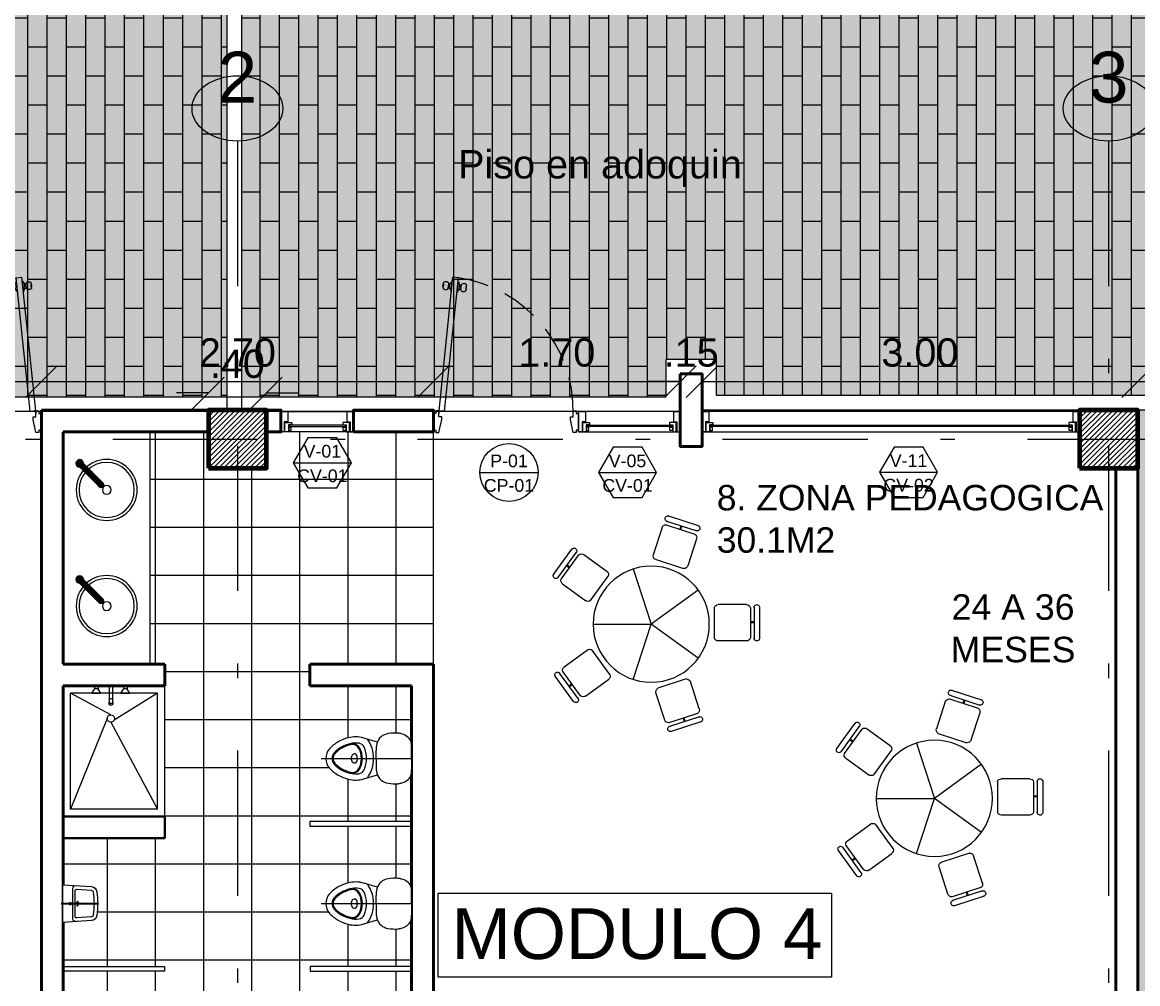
# Model space of a CAD drawing. Header units: inches. Extents: x 99003 to 99155, y 101852 to 101926.
# Drawn here: x 99015.93 to 99023.62, y 101902.55 to 101909.17 of the extents above; entities that cross this region are included whole.
import ezdxf
from ezdxf import colors
from ezdxf.entities.mleader import LeaderData, LeaderLine
from ezdxf.enums import TextEntityAlignment as Align
from ezdxf.math import Vec2, Vec3

# ---------------------------------------------------------------- set-up
doc = ezdxf.new("R2010")
doc.units = ezdxf.units.IN
doc.header["$MEASUREMENT"] = 0
doc.set_wipeout_variables(frame=1)
for name, pattern in [('CENTRO', [2, 1.25, -0.25, 0.25, -0.25]), ('DASHDOTX2', [2, 1, -0.5, 0, -0.5]), ('HIDDEN', [0.375, 0.25, -0.125])]:
    doc.linetypes.add(name, pattern=pattern)
for name, color, linetype, lineweight in [('5- 0.18 (muebles fijos)', 3, 'Continuous', 18), ('A_ACHU-1', 253, 'Continuous', 0), ('A_CARP-MAD', 46, 'Continuous', 18), ('A_CARP-MET', 126, 'Continuous', 18), ('A_COLS', 1, 'Continuous', 60), ('A_EJES', 75, 'DASHDOTX2', 5), ('A_MUEB-ACHU', 8, 'Continuous', 9), ('A_MUEB-FIJO', 3, 'Continuous', 15), ('A_MUEB-SILL', 54, 'Continuous', 15), ('A_MURO', 7, 'Continuous', 40), ('A_MURO-ANTE', 7, 'Continuous', 30), ('A_PISO', 250, 'Continuous', 0), ('A_PISO-ACHU', 251, 'Continuous', 0), ('A_PISO-GRAN', 250, 'Continuous', 0), ('A_PROY', 16, 'HIDDEN', 5), ('A_PUER', 134, 'Continuous', 18), ('A_TEXT', 154, 'Continuous', 0), ('A_TEXT-DIM', 54, 'Continuous', 13), ('A_TEXT-IDEN', 5, 'Continuous', 18), ('A_TEXT-NOTA', 53, 'Continuous', 20), ('A_TEXT-SIMB', 195, 'Continuous', 20), ('A_VENT', 124, 'Continuous', 18), ('Arq_Muebles_Fijos', 252, 'Continuous', 15)]:
    doc.layers.add(name, color=color, linetype=linetype, lineweight=lineweight)
doc.layers.add('MANCESA_EJES_AXIS', color=252, linetype='CENTRO')
doc.styles.add('ARIAL', font='arial.ttf')
doc.styles.add('DIM', font='arial.ttf')
doc.dimstyles.new('BAN_REP_1-125', dxfattribs={"dimtxt": 0.195, "dimasz": 0.2188, "dimexe": 0.15, "dimexo": 0.03, "dimgap": 0.1, "dimtad": 1, "dimzin": 4, "dimdsep": 46, "dimtxsty": 'ARIAL', "dimblk": 'OBLIQUE', "dimcen": 0.1, "dimse1": 1, "dimse2": 1, "dimclrd": 256, "dimclre": 256, "dimclrt": 256, "dimadec": 0, "dimazin": 0, "dimtfac": 1, "dimtix": 1, "dimtofl": 0, "dimtmove": 1, "dimatfit": 3, "dimldrblk": 'OPEN90', "dimfxl": 1, "dimtolj": 1, "dimtzin": 0, "dimlwd": -1, "dimlwe": -1, "dimarcsym": 0})
pattern_1 = [(45, (0, -2e-07), (-0.0176776695297, 0.0176776695297), [])]
pattern_2 = [(90, (-108.14993, -2e-07), (-0.13335, 8e-18), []), (180, (-108.14993, -2e-07), (-0.13335, -0.2), [0.13335, -0.13335])]
pattern_3 = [(90, (-108.149932, -2e-07), (-0.03125, 0.015625), [0, -0.03125])]

# ---------------------------------------------------------------- blocks, each defined once
blk = doc.blocks.new('puerta mad 1mt')
at = {"layer": '5- 0.18 (muebles fijos)'}
blk.add_line((0.1553, 0.9898), (0.1553, 0.9898), dxfattribs=at)
at = {"layer": 'A_ACHU-1'}
for p, q in [((0.0483, 0.9343), (0.0494, 0.9455)), ((0.0483, 0.9343), (0.0509, 0.934)), ((0.0494, 0.9455), (0.0521, 0.9453)), ((0.0494, 0.9197), (0.0509, 0.934)), ((0.0509, 0.934), (0.0535, 0.9595)), ((0.0842, 0.9161), (0.0884, 0.9559)), ((0.0978, 0.9502), (0.0879, 0.9512)), ((0.0944, 0.9176), (0.098, 0.9524)), ((0.101, 0.9521), (0.098, 0.9524)), ((0.1118, 0.9685), (0.101, 0.9521)), ((0.1045, 0.8989), (0.1118, 0.9685)), ((0.1148, 0.9682), (0.1118, 0.9685)), ((0.1148, 0.9682), (0.1118, 0.9685)), ((0.1483, 0.8943), (0.1556, 0.964)), ((0.1526, 0.9643), (0.1556, 0.964)), ((0.1526, 0.9643), (0.1556, 0.964)), ((0.1556, 0.964), (0.1628, 0.9456)), ((0.162, 0.9105), (0.1657, 0.9453)), ((0.1628, 0.9456), (0.1657, 0.9453)), ((0.1654, 0.9431), (0.1754, 0.9421)), ((0.1717, 0.907), (0.1759, 0.9468)), ((0.208, 0.9176), (0.2107, 0.9431)), ((0.2118, 0.9286), (0.2092, 0.9289)), ((0.2107, 0.9173), (0.2118, 0.9286)), ((0.0946, 0.9197), (0.0847, 0.9208)), ((0.0973, 0.9173), (0.0944, 0.9176)), ((0.1045, 0.8989), (0.0973, 0.9173)), ((0.1075, 0.8986), (0.1045, 0.8989)), ((0.1453, 0.8946), (0.1483, 0.8943)), ((0.1483, 0.8943), (0.1591, 0.9108)), ((0.1591, 0.9108), (0.162, 0.9105)), ((0.1623, 0.9127), (0.1722, 0.9116)), ((0.2065, 0.9033), (0.208, 0.9176)), ((0.2107, 0.9173), (0.208, 0.9176)), ((0.0214, 0.0735), (0.0218, 0.0785)), ((0.0213, 0.057), (0.0199, 0.057)), ((0.0214, 0.0735), (0.0213, 0.057)), ((0.0215, 0.0755), (0.038, 0.0741)), ((0.0216, 0.0765), (0.0307, 0.0757)), ((0.0381, 0.0751), (0.038, 0.0741))]:
    blk.add_line(p, q, dxfattribs=at)
blk.add_circle((0.0215, 0.075), 0.00188, dxfattribs=at)
for centre, radius, start, end in [((-0.0402, 0.9492), 0.0943, 341.79754, 6.27538), ((0.0692, 0.9411), 0.0242, 37.63928, 130.43364), ((0.1916, 0.9284), 0.0242, 37.63928, 130.43364), ((0.3003, 0.9136), 0.0943, 161.79754, 186.27538), ((0.0685, 0.9345), 0.0242, 217.63928, 310.43364), ((0.1909, 0.9217), 0.0242, 217.63928, 310.43364), ((0.0215, 0.075), 0.000938, 85, 265), ((0.0215, 0.075), 0.000937, 265, 85)]:
    blk.add_arc(centre, radius, start, end, dxfattribs=at)
at = {"layer": 'A_CARP-MAD'}
for points in [[(-0.017, -0.058), (0, -0.058), (0, -0.075), (0.02, -0.075), (0.04, 0.015), (0.04, 0.035), (0.02, 0.035), (0.02, 0.075), (0, 0.075), (0, 0.058), (-0.017, 0.058)], [(0.983, -0.058), (0.966, -0.058), (0.966, -0.075), (0.946, -0.075), (0.926, 0.015), (0.926, 0.035), (0.946, 0.035), (0.946, 0.075), (0.966, 0.075), (0.966, 0.058), (0.983, 0.058)]]:
    blk.add_lwpolyline(points, close=True, dxfattribs=at)
at = {"layer": 'A_PROY'}
blk.add_arc((0.0162, 0.0728), 0.9299, 358.90252, 81.38744, dxfattribs=at)
at = {"layer": 'A_PUER'}
for p, q in [((0.0216, 0.0765), (0.1176, 0.9956)), ((0.0595, 0.0732), (0.1555, 0.9923)), ((0.1555, 0.9923), (0.1176, 0.9956)), ((0.0595, 0.0732), (0.0216, 0.0765))]:
    blk.add_line(p, q, dxfattribs=at)
blk = doc.blocks.new('*U33')
at = {"layer": 'A_MUEB-SILL'}
for p, q in [((0.1562, 0.0306), (-0.0198, 0.1584)), ((0.1774, 0.0615), (0.0031, 0.1882)), ((-0.0631, 0.1265), (-0.1791, -0.0332)), ((0.1372, 0.0135), (-0.0302, 0.1351)), ((0.0682, 0.0945), (0.0535, 0.0743)), ((0.0732, 0.0909), (0.0585, 0.0706)), ((-0.0097, -0.1888), (-0.1772, -0.0671)), ((0.1391, -0.0205), (0.0232, -0.1801))]:
    blk.add_line(p, q, dxfattribs=at)
for centre, radius, start, end in [((-0.0067, 0.172), 0.0189, 49.05832, 241.94546), ((-0.041, 0.1092), 0.0281, 67.5844, 145.99918), ((0.1158, -0.0048), 0.0281, 322.00082, 40.4156), ((0.165, 0.0473), 0.0189, 226.05454, 58.94168), ((-0.1558, -0.0489), 0.0281, 142.00082, 220.4156), ((0.001, -0.1628), 0.0281, 247.5844, 325.99918)]:
    blk.add_arc(centre, radius, start, end, dxfattribs=at)
blk = doc.blocks.new('*U34')
at = {"color": 0, "linetype": 'ByBlock', "lineweight": -2, "transparency": 16777216}
for p, rotation in [((-0.3397, 0.4848), 72.00000000000001), ((-0.566, -0.1733), 144), ((0.5598, -0.1925), 288), ((-0.0101, -0.5919), 215.9999999999999)]:
    blk.add_blockref('*U33', p, dxfattribs=dict(at, rotation=rotation))
blk.add_blockref('*U33', (0.3561, 0.4729), dxfattribs=at)
blk = doc.blocks.new('P-BAJA_APARTADO-v4$0$MESA AULA 5P')
at = {"layer": 'A_MUEB-SILL'}
for p in [(0, 0.4), (-0.3804, 0.1236), (0.3804, 0.1236), (-0.2351, -0.3236), (0.2351, -0.3236)]:
    blk.add_line(p, (0, 0), dxfattribs=at)
blk.add_circle((0, 0), 0.4, dxfattribs=at)
blk.add_blockref('*U34', (0, 0))
blk = doc.blocks.new('sanit planta niños 25 JUNIO')
at = {"layer": 'A_EJES'}
blk.add_line((0, -0.6231), (0, 0), dxfattribs=at)
at = {"layer": 'A_MUEB-FIJO'}
for p, q in [((0, 0), (-0.0794, 0)), ((0, 0), (0.0794, 0)), ((-0.1121, -0.2346), (-0.1406, -0.3294)), ((0, -0.2452), (-0.0547, -0.2452)), ((0, -0.2452), (0.0547, -0.2452)), ((0.1407, -0.3293), (0.1122, -0.2346)), ((-0.0308, -0.3869), (-0.0308, -0.3962)), ((0.0309, -0.3962), (0.0309, -0.3869))]:
    blk.add_line(p, q, dxfattribs=at)
for centre, radius, start, end in [((-0.0794, -0.1422), 0.1422, 90.00182, 106.10126), ((0.0794, -0.1422), 0.1422, 73.89874, 89.99818), ((-0.0605, -0.1048), 0.1137, 163.12305, 175.19805), ((-0.0807, -0.0871), 0.09, 115.06996, 170.1707), ((0.0807, -0.0871), 0.09, 9.8293, 64.93004), ((0.0605, -0.1048), 0.1137, 4.80195, 16.87695), ((0.0251, -0.1189), 0.2003, 173.22012, 192.00698), ((-0.025, -0.1189), 0.2003, 347.99302, 6.77988), ((-0.0823, -0.1515), 0.0891, 185.84827, 257.92215), ((0.0823, -0.1515), 0.0891, 282.07785, 354.15173), ((0, -0.4948), 0.2331, 90.00415, 124.90857), ((-0.0547, -0.0803), 0.1649, 253.7382, 269.99817), ((0, -0.4948), 0.2331, 55.09962, 90.00404), ((0.0547, -0.0803), 0.1649, 270.00183, 286.2618), ((0.0495, -0.3858), 0.1983, 163.47367, 194.86383), ((0.0495, -0.3858), 0.1561, 171.24415, 194.86369), ((-0.0595, -0.369), 0.0458, 115.31072, 171.24284), ((-0.0474, -0.403), 0.052, 117.32786, 181.00091), ((-0.0461, -0.4074), 0.0502, 117.83819, 192.7538), ((0, -0.4948), 0.185, 90.00392, 115.31106), ((0, -0.4948), 0.1553, 90.00409, 117.32783), ((0, -0.4948), 0.149, 90.00415, 117.83792), ((-0.024, -0.3869), 0.00676, 116.97441, 180.00409), ((0, -0.4342), 0.0598, 90.00379, 116.97254), ((0, -0.4948), 0.185, 64.69713, 90.00427), ((0, -0.4948), 0.1553, 62.68036, 90.00409), ((0, -0.4948), 0.149, 62.17027, 90.00404), ((0, -0.4342), 0.0598, 63.03565, 90.0044), ((0.0241, -0.3869), 0.00676, 0.00409, 63.03378), ((0.0462, -0.4074), 0.0502, 347.25439, 62.17), ((0.0475, -0.403), 0.052, 359.00728, 62.68032), ((0.0595, -0.369), 0.0458, 8.76535, 64.69747), ((-0.0494, -0.3858), 0.1561, 345.14449, 8.76404), ((-0.0494, -0.3858), 0.1983, 345.14436, 16.53451), ((0.1531, -0.3583), 0.3055, 194.8653, 208.84963), ((0.1531, -0.3583), 0.2632, 194.86295, 208.84824), ((0.0491, -0.3857), 0.1479, 192.81784, 194.9232), ((0.1531, -0.3583), 0.2554, 194.86588, 208.85022), ((-0.0154, -0.3962), 0.0154, 180.18807, 237.92092), ((0, -0.3716), 0.0444, 237.92051, 270.00407), ((0, -0.3716), 0.0444, 270.00411, 302.08767), ((0.0154, -0.3962), 0.0154, 302.08727, 359.82011), ((-0.153, -0.3583), 0.2554, 331.15796, 345.14231), ((-0.153, -0.3583), 0.2632, 331.15995, 345.14524), ((-0.0491, -0.3857), 0.1479, 345.08499, 347.19035), ((-0.153, -0.3583), 0.3055, 331.15856, 345.14289), ((0.0861, -0.3952), 0.229, 208.84819, 227.99853), ((0.0861, -0.3952), 0.1867, 208.84875, 227.99866), ((0.0861, -0.3952), 0.1789, 208.84941, 227.99922), ((0, -0.4908), 0.0581, 227.99884, 270.00408), ((0, -0.4908), 0.0503, 227.99883, 270.00407), ((0, -0.4908), 0.0503, 270.00412, 312.00936), ((0, -0.4908), 0.0581, 270.00411, 312.00935), ((-0.086, -0.3952), 0.1789, 312.00897, 331.15878), ((-0.086, -0.3952), 0.1867, 312.00953, 331.15944), ((-0.086, -0.3952), 0.229, 312.00966, 331.16), ((0, -0.4908), 0.1004, 227.99889, 270.0041), ((0, -0.4908), 0.1004, 270.00409, 312.0093)]:
    blk.add_arc(centre, radius, start, end, dxfattribs=at)
blk = doc.blocks.new('*U60')
blk.add_wipeout([(-0.3621, 0.6142), (-0.2628, 0.6128), (-0.234, 0.6035), (-0.2058, 0.5758), (-0.1928, 0.5424), (-0.1869, 0.4953), (-0.1945, 0.4374), (-0.2055, 0.4136), (-0.2288, 0.3897), (-0.2498, 0.3788), (-0.2172, 0.2679), (-0.2133, 0.2313), (-0.2152, 0.2006), (-0.2199, 0.1775), (-0.2275, 0.1531), (-0.2585, 0.0906), (-0.2729, 0.0716), (-0.2843, 0.059), (-0.2949, 0.0488), (-0.3032, 0.0421), (-0.315, 0.0347), (-0.3261, 0.0297), (-0.3621, 0.023), (-0.4049, 0.0326), (-0.4348, 0.0539), (-0.4525, 0.0729), (-0.4734, 0.1027), (-0.5016, 0.1679), (-0.5082, 0.1952), (-0.5094, 0.2531), (-0.5034, 0.2829), (-0.4908, 0.3248), (-0.4745, 0.3788), (-0.4962, 0.3902), (-0.5107, 0.4032), (-0.5285, 0.4332), (-0.5344, 0.4605), (-0.5374, 0.4935), (-0.5346, 0.5294), (-0.524, 0.5722), (-0.5171, 0.578), (-0.5035, 0.5935), (-0.4882, 0.6048), (-0.4688, 0.6115), (-0.4564, 0.6134), (-0.4441, 0.6139)]).dxf.layer = 'A_MUEB-FIJO'
blk.add_blockref('sanit planta niños 25 JUNIO', (-0.3621, 0.6142))
blk = doc.blocks.new('P-BAJA_APARTADO-v4$0$LAVAMANOS_NAL 2')
for radius in [0.21, 0.19, 0.03]:
    blk.add_circle((0, 0), radius)
blk = doc.blocks.new('*U108')
at = {"layer": 'A_CARP-MAD'}
blk.add_lwpolyline([(0.1397, -0.0466), (0.0701, -0.0466), (0.0701, -0.0232), (0, -0.0232), (0, 0), (0.1397, 0)], dxfattribs=at)
for points in [[(0, -0.0279), (0.0652, -0.0279), (0.0652, -0.0744), (0.0479, -0.0744), (0.0479, -0.0511), (0, -0.0511)], [(0, -0.0279), (0.0652, -0.0279), (0.0652, -0.0744), (0.0479, -0.0744), (0.0479, -0.0511), (0, -0.0511)], [(0.0333, -0.0713), (0.0333, -0.0538), (0.0104, -0.0538), (0.0104, -0.0713)], [(0, -0.6721), (0.0652, -0.6721), (0.0652, -0.6256), (0.0479, -0.6256), (0.0479, -0.6489), (0, -0.6489)], [(0, -0.6768), (0, -0.7), (0.1397, -0.7), (0.1397, -0.6534), (0.0701, -0.6534), (0.0701, -0.6768)], [(0.0333, -0.6287), (0.0333, -0.6462), (0.0104, -0.6462), (0.0104, -0.6287)]]:
    blk.add_lwpolyline(points, close=True, dxfattribs=at)
at = {"layer": 'A_CARP-MET'}
blk.add_line((0.1397, -0.0466), (0.1397, 0), dxfattribs=at)
blk.add_lwpolyline([(0.0333, -0.0713), (0.0333, -0.0538), (0.0104, -0.0538), (0.0104, -0.0713)], close=True, dxfattribs=at)
at = {"layer": 'A_VENT'}
for p, q in [((0, -0.7), (0, 0)), ((0.1397, 0), (0.1397, -0.7))]:
    blk.add_line(p, q, dxfattribs=at)
blk.add_lwpolyline([(0.0361, -0.0538), (0.0361, -0.6462), (0.0454, -0.6462), (0.0454, -0.0538)], close=True, dxfattribs=at)
blk = doc.blocks.new('*U113')
at = {"layer": 'A_CARP-MAD'}
blk.add_lwpolyline([(0.1397, -0.0466), (0.0701, -0.0466), (0.0701, -0.0232), (0, -0.0232), (0, 0), (0.1397, 0)], dxfattribs=at)
for points in [[(0, -0.0279), (0.0652, -0.0279), (0.0652, -0.0744), (0.0479, -0.0744), (0.0479, -0.0511), (0, -0.0511)], [(0, -0.0279), (0.0652, -0.0279), (0.0652, -0.0744), (0.0479, -0.0744), (0.0479, -0.0511), (0, -0.0511)], [(0.0333, -0.0713), (0.0333, -0.0538), (0.0104, -0.0538), (0.0104, -0.0713)], [(0, -2.5721), (0.0652, -2.5721), (0.0652, -2.5256), (0.0479, -2.5256), (0.0479, -2.5489), (0, -2.5489)], [(0.0333, -2.5287), (0.0333, -2.5462), (0.0104, -2.5462), (0.0104, -2.5287)], [(0, -2.5768), (0, -2.6), (0.1397, -2.6), (0.1397, -2.5534), (0.0701, -2.5534), (0.0701, -2.5768)]]:
    blk.add_lwpolyline(points, close=True, dxfattribs=at)
at = {"layer": 'A_CARP-MET'}
blk.add_line((0.1397, -0.0466), (0.1397, 0), dxfattribs=at)
blk.add_lwpolyline([(0.0333, -0.0713), (0.0333, -0.0538), (0.0104, -0.0538), (0.0104, -0.0713)], close=True, dxfattribs=at)
at = {"layer": 'A_VENT'}
for p, q in [((0, -2.6), (0, 0)), ((0.1397, 0), (0.1397, -2.6))]:
    blk.add_line(p, q, dxfattribs=at)
blk.add_lwpolyline([(0.0361, -0.0538), (0.0361, -2.5462), (0.0454, -2.5462), (0.0454, -0.0538)], close=True, dxfattribs=at)
blk = doc.blocks.new('orinal planta niños 25 JUNIO')
at = {"layer": 'A_MUEB-ACHU'}
for centre in [(-0.0125, -0.1011), (0, -0.0936), (0, -0.1086), (0.0125, -0.1011)]:
    blk.add_circle(centre, 0.004, dxfattribs=at)
at = {"layer": 'A_MUEB-FIJO'}
for p, q in [((0.13, 0), (-0.13, 0)), ((0.1062, -0.07), (-0.1062, -0.07)), ((-0.0985, -0.0957), (-0.0918, -0.1955)), ((0.0885, -0.085), (-0.0885, -0.085)), ((0.0918, -0.1955), (0.0985, -0.0957))]:
    blk.add_line(p, q, dxfattribs=at)
blk.add_lwpolyline([(-0.13, 0), (-0.1168, -0.1968, 0.367694), (-0.0816, -0.2348, 0.063622), (0.0816, -0.2348, 0.367694), (0.1168, -0.1968), (0.13, 0)], format="xyb", dxfattribs=at)
blk.add_circle((0, -0.051), 0.0075, dxfattribs=at)
for centre, radius, start, end in [((-0.1046, -0.0893), 0.0193, 94.70755, 184.37723), ((0.1046, -0.0893), 0.0193, 355.62277, 85.29245), ((-0.0885, -0.095), 0.01, 90, 183.83756), ((0.0885, -0.095), 0.01, 356.16244, 90), ((-0.0768, -0.1951), 0.015, 181.46697, 261.97583), ((0, 0.404), 0.619, 262.67417, 277.32583), ((0.0768, -0.1951), 0.015, 278.02417, 358.53303)]:
    blk.add_arc(centre, radius, start, end, dxfattribs=at)
at = {"layer": 'MANCESA_EJES_AXIS'}
blk.add_line((0, 0.0109), (0, -0.24), dxfattribs=at)
blk = doc.blocks.new('*U111')
blk.add_wipeout([(-0.1656, 0.24), (0.0944, 0.24), (0.0812, 0.0432), (0.0727, 0.0202), (0.0642, 0.0122), (0.0499, 0.0058), (0.0265, 0.003), (-0.0548, 0.0003), (-0.107, 0.004), (-0.1238, 0.0066), (-0.1475, 0.0256), (-0.1521, 0.0394), (-0.1556, 0.0905)]).dxf.layer = 'A_MUEB-FIJO'
blk.add_blockref('orinal planta niños 25 JUNIO', (-0.0356, 0.24))
blk = doc.blocks.new('EJE')
at = {"layer": 'A_TEXT-SIMB'}
blk.add_ellipse((0, -0.225), major_axis=(-0.3125, 0), ratio=0.72, dxfattribs=at)
at = {"layer": 'A_TEXT-IDEN', "style": 'ARIAL'}
blk.add_attdef('EJE', text='', height=0.175, dxfattribs=at).set_placement((0, -0.3172), align=Align.CENTER)
blk = doc.blocks.new('_Oblique')
at = {"color": 0, "linetype": 'ByBlock', "lineweight": -2}
blk.add_line((-0.5, -0.5), (0.5, 0.5), dxfattribs=at)
blk = doc.blocks.new('*D190')
at = {"layer": 'A_TEXT-DIM', "transparency": 16777216}
blk.add_line((99014.3658, 101906.6958), (99016.0658, 101906.6958), dxfattribs=at)
at = {"layer": 'DEFPOINTS', "color": 0, "transparency": 16777216}
for p in [(99016.0658, 101906.6958), (99014.3658, 101906.5494), (99016.0658, 101906.4772)]:
    blk.add_point(p, dxfattribs=at)
at = {"layer": 'A_TEXT-DIM', "transparency": 16777216, "xscale": 0.2188, "yscale": 0.2188, "zscale": 0.2188, "rotation": 180}
blk.add_blockref('_Oblique', (99014.3658, 101906.6958), dxfattribs=at)
at = {"layer": 'A_TEXT-DIM', "transparency": 16777216, "xscale": 0.2188, "yscale": 0.2188, "zscale": 0.2188}
blk.add_blockref('_Oblique', (99016.0658, 101906.6958), dxfattribs=at)
at = {"layer": 'A_TEXT-DIM', "transparency": 16777216, "insert": (99015.2158, 101906.8954), "char_height": 0.195, "attachment_point": 5, "style": 'ARIAL'}
blk.add_mtext('\\A1;1.70', dxfattribs=at)
blk = doc.blocks.new('_Open90')
at = {"color": 0, "linetype": 'ByBlock', "lineweight": -2}
for p, q in [((-0.5, 0.5), (0, 0)), ((0, 0), (-1, 0)), ((0, 0), (-0.5, -0.5))]:
    blk.add_line(p, q, dxfattribs=at)
blk = doc.blocks.new('*D191')
at = {"layer": 'A_TEXT-DIM', "transparency": 16777216}
blk.add_line((99016.0658, 101906.6958), (99018.7658, 101906.6958), dxfattribs=at)
at = {"layer": 'DEFPOINTS', "color": 0, "transparency": 16777216}
for p in [(99018.7658, 101906.6958), (99016.0658, 101906.4772), (99018.7658, 101906.4192)]:
    blk.add_point(p, dxfattribs=at)
at = {"layer": 'A_TEXT-DIM', "transparency": 16777216, "xscale": 0.2188, "yscale": 0.2188, "zscale": 0.2188, "rotation": 180}
blk.add_blockref('_Oblique', (99016.0658, 101906.6958), dxfattribs=at)
at = {"layer": 'A_TEXT-DIM', "transparency": 16777216, "xscale": 0.2188, "yscale": 0.2188, "zscale": 0.2188}
blk.add_blockref('_Oblique', (99018.7658, 101906.6958), dxfattribs=at)
at = {"layer": 'A_TEXT-DIM', "transparency": 16777216, "insert": (99017.4158, 101906.8954), "char_height": 0.195, "attachment_point": 5, "style": 'ARIAL'}
blk.add_mtext('\\A1;2.70', dxfattribs=at)
blk = doc.blocks.new('*D192')
at = {"layer": 'A_TEXT-DIM', "transparency": 16777216}
blk.add_line((99018.7658, 101906.6958), (99020.4658, 101906.6958), dxfattribs=at)
at = {"layer": 'DEFPOINTS', "color": 0, "transparency": 16777216}
for p in [(99020.4658, 101906.6958), (99018.7658, 101906.4192), (99020.4658, 101906.4192)]:
    blk.add_point(p, dxfattribs=at)
at = {"layer": 'A_TEXT-DIM', "transparency": 16777216, "xscale": 0.2188, "yscale": 0.2188, "zscale": 0.2188, "rotation": 180}
blk.add_blockref('_Oblique', (99018.7658, 101906.6958), dxfattribs=at)
at = {"layer": 'A_TEXT-DIM', "transparency": 16777216, "xscale": 0.2188, "yscale": 0.2188, "zscale": 0.2188}
blk.add_blockref('_Oblique', (99020.4658, 101906.6958), dxfattribs=at)
at = {"layer": 'A_TEXT-DIM', "transparency": 16777216, "insert": (99019.6158, 101906.8954), "char_height": 0.195, "attachment_point": 5, "style": 'ARIAL'}
blk.add_mtext('\\A1;1.70', dxfattribs=at)
blk = doc.blocks.new('*D193')
at = {"layer": 'A_TEXT-DIM', "transparency": 16777216}
for p, q in [((99020.4658, 101906.6958), (99020.247, 101906.6958)), ((99020.6158, 101906.6958), (99020.8346, 101906.6958))]:
    blk.add_line(p, q, dxfattribs=at)
at = {"layer": 'DEFPOINTS', "color": 0, "transparency": 16777216}
for p in [(99020.6158, 101906.6958), (99020.6158, 101906.4388), (99020.4658, 101906.4192)]:
    blk.add_point(p, dxfattribs=at)
at = {"layer": 'A_TEXT-DIM', "transparency": 16777216, "xscale": 0.2188, "yscale": 0.2188, "zscale": 0.2188}
blk.add_blockref('_Oblique', (99020.4658, 101906.6958), dxfattribs=at)
at = {"layer": 'A_TEXT-DIM', "transparency": 16777216, "xscale": 0.2188, "yscale": 0.2188, "zscale": 0.2188, "rotation": 180}
blk.add_blockref('_Oblique', (99020.6158, 101906.6958), dxfattribs=at)
at = {"layer": 'A_TEXT-DIM', "transparency": 16777216, "insert": (99020.5408, 101906.8954), "char_height": 0.195, "attachment_point": 5, "style": 'ARIAL'}
blk.add_mtext('\\A1;.15', dxfattribs=at)
blk = doc.blocks.new('*D194')
at = {"layer": 'A_TEXT-DIM', "transparency": 16777216}
blk.add_line((99020.6158, 101906.6958), (99023.6158, 101906.6958), dxfattribs=at)
at = {"layer": 'DEFPOINTS', "color": 0, "transparency": 16777216}
for p in [(99023.6158, 101906.6958), (99020.6158, 101906.4388), (99023.6158, 101906.4388)]:
    blk.add_point(p, dxfattribs=at)
at = {"layer": 'A_TEXT-DIM', "transparency": 16777216, "xscale": 0.2188, "yscale": 0.2188, "zscale": 0.2188, "rotation": 180}
blk.add_blockref('_Oblique', (99020.6158, 101906.6958), dxfattribs=at)
at = {"layer": 'A_TEXT-DIM', "transparency": 16777216, "xscale": 0.2188, "yscale": 0.2188, "zscale": 0.2188}
blk.add_blockref('_Oblique', (99023.6158, 101906.6958), dxfattribs=at)
at = {"layer": 'A_TEXT-DIM', "transparency": 16777216, "insert": (99022.1158, 101906.8954), "char_height": 0.195, "attachment_point": 5, "style": 'ARIAL'}
blk.add_mtext('\\A1;3.00', dxfattribs=at)
blk = doc.blocks.new('*D195')
at = {"layer": 'A_TEXT-DIM', "transparency": 16777216}
blk.add_line((99023.6158, 101906.6958), (99025.4158, 101906.6958), dxfattribs=at)
at = {"layer": 'DEFPOINTS', "color": 0, "transparency": 16777216}
for p in [(99025.4158, 101906.6958), (99023.6158, 101906.4388), (99025.4158, 101906.357)]:
    blk.add_point(p, dxfattribs=at)
at = {"layer": 'A_TEXT-DIM', "transparency": 16777216, "xscale": 0.2188, "yscale": 0.2188, "zscale": 0.2188, "rotation": 180}
blk.add_blockref('_Oblique', (99023.6158, 101906.6958), dxfattribs=at)
at = {"layer": 'A_TEXT-DIM', "transparency": 16777216, "xscale": 0.2188, "yscale": 0.2188, "zscale": 0.2188}
blk.add_blockref('_Oblique', (99025.4158, 101906.6958), dxfattribs=at)
at = {"layer": 'A_TEXT-DIM', "transparency": 16777216, "insert": (99024.5158, 101906.8954), "char_height": 0.195, "attachment_point": 5, "style": 'ARIAL'}
blk.add_mtext('\\A1;1.80', dxfattribs=at)
blk = doc.blocks.new('_Open30')
at = {"color": 0, "linetype": 'ByBlock', "lineweight": -2}
for p, q in [((-1, 0.268), (0, 0)), ((0, 0), (-1, -0.268)), ((0, 0), (-1, 0))]:
    blk.add_line(p, q, dxfattribs=at)
blk = doc.blocks.new('griferia')
at = {"layer": 'Arq_Muebles_Fijos', "linetype": 'Continuous'}
for points in [[(-0.2262, 0), (-0.1055, 0)], [(-0.2251, 0.0064), (-0.1058, 0.0064)], [(-0.2225, 0.0113), (-0.1065, 0.0113)], [(-0.2195, 0.0144), (-0.1071, 0.0144)], [(-0.2158, 0.0168), (-0.1077, 0.0168)], [(0, 0.0188), (-0.2074, 0.0188)], [(-0.2074, -0.0188), (0, -0.0188), (0, 0.0188)], [(-0.0947, 0.0168), (0, 0.0168)], [(-0.0941, 0.0144), (0, 0.0144)], [(-0.0934, 0.0113), (0, 0.0113)], [(-0.0928, 0.0064), (0, 0.0064)], [(-0.0925, 0), (0, 0)], [(0.0144, -0.012), (0.0144, 0.012)], [(0.0158, -0.0102), (0.0158, 0.0102)], [(0.0172, -0.0077), (0.0172, 0.0077)], [(0.0184, -0.0036), (0.0184, 0.0036)], [(-0.2251, -0.0064), (-0.1058, -0.0064)], [(-0.2225, -0.0113), (-0.1065, -0.0113)], [(-0.2195, -0.0144), (-0.1071, -0.0144)], [(-0.2158, -0.0168), (-0.1077, -0.0168)], [(-0.0947, -0.0168), (0, -0.0168)], [(-0.0941, -0.0144), (0, -0.0144)], [(-0.0934, -0.0113), (0, -0.0113)], [(-0.0928, -0.0064), (0, -0.0064)]]:
    blk.add_lwpolyline(points, dxfattribs=at)
for centre, radius, start, end in [((-0.2074, 0), 0.0188, 90, 270), ((-0.2041, 0), 0.0191, 100.05302, 259.94698), ((-0.1992, 0), 0.0197, 107.56265, 252.43735), ((-0.1939, 0), 0.0206, 114.27809, 245.72191), ((-0.1891, 0), 0.0217, 119.98244, 240.01756), ((-0.1838, 0), 0.0231, 125.48648, 234.51352), ((-0.1763, 0), 0.0261, 134.01235, 225.98765), ((-0.1704, 0), 0.0649, 343.1568, 16.8432), ((-0.1676, 0), 0.0649, 343.1568, 16.8432), ((-0.1648, 0), 0.0649, 343.1568, 16.8432), ((-0.1624, 0), 0.0649, 343.1568, 16.8432), ((-0.1596, 0), 0.0649, 343.1568, 16.8432), ((-0.1573, 0), 0.0649, 343.1568, 16.8432), ((0, 0), 0.0255, 227.45266, 132.54734), ((0, 0), 0.0188, 270, 90), ((-0.0657, 0), 0.0684, 344.04274, 15.95726), ((-0.0581, 0), 0.0635, 342.97607, 17.02393), ((-0.0615, 0), 0.0693, 344.94198, 15.05802), ((-0.0431, 0), 0.0537, 341.42476, 18.57524), ((-0.0414, 0), 0.0543, 343.37048, 16.62952), ((-0.0458, 0), 0.0603, 346.8545, 13.1455)]:
    blk.add_arc(centre, radius, start, end, dxfattribs=at)
blk = doc.blocks.new('A$C578C46C9')
at = {"layer": 'Arq_Muebles_Fijos'}
blk.add_blockref('griferia', (-0.0255, 0), dxfattribs=at)
blk = doc.blocks.new('A$C699A6575')
at = {"layer": 'A_PISO-ACHU'}
for p, q in [((-0.024, 0), (-0.024, -0.005)), ((-0.024, 0), (-0.024, -0.005)), ((0.024, 0), (0.024, -0.005)), ((0.024, 0), (0.024, -0.005)), ((-0.13, -0.05), (-0.112, -0.0225)), ((-0.13, -0.05), (-0.07, -0.05)), ((-0.124, 0), (-0.124, -0.005)), ((-0.124, 0), (-0.124, -0.005)), ((-0.076, -0.005), (-0.124, -0.005)), ((-0.112, -0.005), (-0.112, -0.0225)), ((-0.112, -0.005), (-0.112, -0.0225)), ((-0.088, -0.005), (-0.088, -0.0225)), ((-0.088, -0.005), (-0.088, -0.0225)), ((-0.07, -0.05), (-0.088, -0.0225)), ((-0.076, 0), (-0.076, -0.005)), ((-0.076, 0), (-0.076, -0.005)), ((0.024, -0.005), (-0.024, -0.005)), ((-0.012, -0.005), (-0.012, -0.0851)), ((-0.012, -0.005), (-0.012, -0.0851)), ((0.012, -0.005), (0.012, -0.0851)), ((0.012, -0.005), (0.012, -0.0851)), ((0.07, -0.05), (0.088, -0.0225)), ((0.07, -0.05), (0.13, -0.05)), ((0.076, 0), (0.076, -0.005)), ((0.076, 0), (0.076, -0.005)), ((0.124, -0.005), (0.076, -0.005)), ((0.088, -0.005), (0.088, -0.0225)), ((0.088, -0.005), (0.088, -0.0225)), ((0.112, -0.005), (0.112, -0.0225)), ((0.112, -0.005), (0.112, -0.0225)), ((0.13, -0.05), (0.112, -0.0225)), ((0.124, 0), (0.124, -0.005)), ((0.124, 0), (0.124, -0.005)), ((-0.014, -0.1149), (-0.014, -0.1259)), ((-0.014, -0.1149), (-0.014, -0.1259)), ((-0.012, -0.0851), (-0.012, -0.1161)), ((-0.012, -0.0851), (-0.012, -0.1161)), ((0.012, -0.0851), (0.012, -0.1161)), ((0.012, -0.0851), (0.012, -0.1161)), ((0.014, -0.1149), (0.014, -0.1259)), ((0.014, -0.1149), (0.014, -0.1259))]:
    blk.add_line(p, q, dxfattribs=at)
for centre, radius, start, end in [((-0.1, -0.05), 0.03, 66.42182, 113.57818), ((0.1, -0.05), 0.03, 66.42182, 113.57818), ((0, -0.129), 0.0199, 127.12274, 134.75785), ((0, -0.129), 0.0199, 127.12274, 134.75785), ((0, -0.1008), 0.0199, 225.24215, 314.75785), ((0, -0.1008), 0.0199, 225.24215, 314.75785), ((0, -0.1118), 0.0199, 225.24215, 314.75785), ((0, -0.1118), 0.0199, 225.24215, 314.75785), ((0, -0.1294), 0.0199, 127.12274, 132.99521), ((0, -0.1294), 0.0199, 127.12274, 132.99521), ((0, -0.1003), 0.0199, 227.00479, 312.99521), ((0, -0.1003), 0.0199, 227.00479, 312.99521), ((0, -0.0692), 0.0199, 232.87726, 307.12274), ((0, -0.0692), 0.0199, 232.87726, 307.12274), ((0, -0.129), 0.0199, 45.24215, 52.87726), ((0, -0.129), 0.0199, 45.24215, 52.87726), ((0, -0.1294), 0.0199, 47.00479, 52.87726), ((0, -0.1294), 0.0199, 47.00479, 52.87726)]:
    blk.add_arc(centre, radius, start, end, dxfattribs=at)
blk = doc.blocks.new('*U766')
at = {"layer": 'A_CARP-MAD'}
blk.add_lwpolyline([(0.1397, -0.0466), (0.0701, -0.0466), (0.0701, -0.0232), (0, -0.0232), (0, 0), (0.1397, 0)], dxfattribs=at)
for points in [[(0, -0.0279), (0.0652, -0.0279), (0.0652, -0.0744), (0.0479, -0.0744), (0.0479, -0.0511), (0, -0.0511)], [(0, -0.0279), (0.0652, -0.0279), (0.0652, -0.0744), (0.0479, -0.0744), (0.0479, -0.0511), (0, -0.0511)], [(0.0333, -0.0713), (0.0333, -0.0538), (0.0104, -0.0538), (0.0104, -0.0713)], [(0, -0.4721), (0.0652, -0.4721), (0.0652, -0.4256), (0.0479, -0.4256), (0.0479, -0.4489), (0, -0.4489)], [(0, -0.4768), (0, -0.5), (0.1397, -0.5), (0.1397, -0.4534), (0.0701, -0.4534), (0.0701, -0.4768)], [(0.0333, -0.4287), (0.0333, -0.4462), (0.0104, -0.4462), (0.0104, -0.4287)]]:
    blk.add_lwpolyline(points, close=True, dxfattribs=at)
at = {"layer": 'A_CARP-MET'}
blk.add_line((0.1397, -0.0466), (0.1397, 0), dxfattribs=at)
blk.add_lwpolyline([(0.0333, -0.0713), (0.0333, -0.0538), (0.0104, -0.0538), (0.0104, -0.0713)], close=True, dxfattribs=at)
at = {"layer": 'A_VENT'}
for p, q in [((0, -0.5), (0, 0)), ((0.1397, 0), (0.1397, -0.5))]:
    blk.add_line(p, q, dxfattribs=at)
blk.add_lwpolyline([(0.0361, -0.0538), (0.0361, -0.4462), (0.0454, -0.4462), (0.0454, -0.0538)], close=True, dxfattribs=at)
blk = doc.blocks.new('A$C3FA72514')
at = {"layer": 'A_MURO'}
blk.add_lwpolyline([(-14.2, 0.25), (-14.1, 0.25), (-14.1, 0.4), (-14.2, 0.4)], dxfattribs=at)
blk.add_lwpolyline([(-13.6, 0.25), (-13.6, 0.4), (-13.05, 0.4), (-13.05, 0.25)], close=True, dxfattribs=at)
at = {"layer": 'A_VENT', "extrusion": (-5.26325e-13, -1.0526e-13, -1), "xscale": -1, "zscale": -1, "rotation": 269.9999908523076}
blk.add_blockref('*U766', (14.1, 0.25), dxfattribs=at)
blk = doc.blocks.new('*D400')
at = {"layer": 'A_CARP-MAD', "transparency": 16777216}
for p, q in [((99017.2158, 101906.6182), (99016.997, 101906.6182)), ((99017.6158, 101906.6182), (99017.8346, 101906.6182))]:
    blk.add_line(p, q, dxfattribs=at)
at = {"layer": 'DEFPOINTS', "color": 0, "transparency": 16777216}
for p in [(99017.6158, 101906.6182), (99017.2158, 101906.4994), (99017.6158, 101906.4994)]:
    blk.add_point(p, dxfattribs=at)
at = {"layer": 'A_CARP-MAD', "transparency": 16777216, "xscale": 0.2188, "yscale": 0.2188, "zscale": 0.2188}
blk.add_blockref('_Oblique', (99017.2158, 101906.6182), dxfattribs=at)
at = {"layer": 'A_CARP-MAD', "transparency": 16777216, "xscale": 0.2188, "yscale": 0.2188, "zscale": 0.2188, "rotation": 180}
blk.add_blockref('_Oblique', (99017.6158, 101906.6182), dxfattribs=at)
at = {"layer": 'A_CARP-MAD', "transparency": 16777216, "insert": (99017.4158, 101906.8178), "char_height": 0.195, "attachment_point": 5, "style": 'ARIAL'}
blk.add_mtext('\\A1;.40', dxfattribs=at)
blk = doc.blocks.new('DETALLE DE PUERTAS')
at = {"layer": 'A_TEXT-IDEN'}
blk.add_line((-0.2, 0), (0.2, 0), dxfattribs=at)
blk.add_circle((0, 0), 0.2, dxfattribs=at)
at = {"layer": 'A_TEXT-NOTA', "linetype": 'Continuous', "style": 'ARIAL'}
for tag, p in [('#_PUERTA', (0, 0.0361)), ('DETALLE#', (0, -0.1331))]:
    blk.add_attdef(tag, text='', height=0.0875, dxfattribs=at).set_placement(p, align=Align.CENTER)
blk = doc.blocks.new('DETALLE DE VENTANA')
at = {"layer": 'A_TEXT-IDEN'}
blk.add_line((-0.2, 0), (0.2, 0), dxfattribs=at)
blk.add_line((-0.2, 0), (0.2, 0), dxfattribs=at)
blk.add_lwpolyline([(-0.1, 0.1732), (-0.2, 0), (-0.1, -0.1732), (0.1, -0.1732), (0.2, 0), (0.1, 0.1732)], close=True, dxfattribs=at)
at = {"layer": 'A_TEXT-NOTA', "linetype": 'Continuous', "style": 'ARIAL'}
for tag, p in [('#_VENTANA', (0, 0.0361)), ('DETALLE#', (0, -0.1331))]:
    blk.add_attdef(tag, text='', height=0.0875, dxfattribs=at).set_placement(p, align=Align.CENTER)

msp = doc.modelspace()

# ---------------------------------------------------------------- hatches: boundary and pattern name
at = {"layer": 'A_PISO-ACHU'}
h = msp.add_hatch(dxfattribs=at)
h.set_pattern_fill('ANSI31', color=256, scale=0.2)
h.set_pattern_definition(pattern_1)
h.paths.add_polyline_path([(99011.2158, 101898.7494), (99011.6158, 101898.7494), (99011.6158, 101899.1494), (99011.2158, 101899.1494)])
h.paths.add_polyline_path([(99011.2158, 101906.0994), (99011.6158, 101906.0994), (99011.6158, 101906.4994), (99011.2158, 101906.4994)])
h.paths.add_polyline_path([(99017.2158, 101906.0994), (99017.6158, 101906.0994), (99017.6158, 101906.4994), (99017.2158, 101906.4994)])
h = msp.add_hatch(dxfattribs=at)
h.set_pattern_fill('ANSI31', color=256, scale=0.2)
h.set_pattern_definition(pattern_1)
h.paths.add_polyline_path([(99025.8158, 101898.7494), (99025.4158, 101898.7494), (99025.4158, 101899.1494), (99025.8158, 101899.1494)])
h.paths.add_polyline_path([(99025.8158, 101906.0994), (99025.4158, 101906.0994), (99025.4158, 101906.4994), (99025.8158, 101906.4994)])
h.paths.add_polyline_path([(99023.2158, 101898.7494), (99023.6158, 101898.7494), (99023.6158, 101899.1494), (99023.2158, 101899.1494)])
h.paths.add_polyline_path([(99023.2158, 101906.0994), (99023.6158, 101906.0994), (99023.6158, 101906.4994), (99023.2158, 101906.4994)])
h = msp.add_hatch(dxfattribs=at)
h.set_pattern_fill('NET', color=256, scale=2.65)
h.set_pattern_definition([(0, (0.59647, -22.5826), (0, 0.33125), []), (90, (0.59647, -22.5826), (-0.33125, 2e-17), [])])
h.paths.add_polyline_path([(99017.2158, 101906.3494), (99017.2158, 101906.0994), (99017.6158, 101906.0994), (99017.6158, 101906.3494), (99018.7658, 101906.3494), (99018.7658, 101904.7494), (99017.9158, 101904.7494), (99017.9158, 101904.5994), (99018.6158, 101904.5994), (99018.6158, 101903.6654), (99017.9158, 101903.6654), (99017.9158, 101903.6334), (99018.6158, 101903.6334), (99018.6158, 101902.6654), (99017.9172, 101902.6654), (99017.9172, 101902.6334), (99018.6158, 101902.6334), (99018.6158, 101901.6994), (99017.9158, 101901.6994), (99017.9158, 101901.5494), (99018.0158, 101901.5494), (99018.0158, 101899.9494), (99016.0658, 101899.9494), (99016.0658, 101901.5494), (99016.9158, 101901.5494), (99016.9158, 101901.6994), (99016.2158, 101901.6994), (99016.2158, 101902.6334), (99016.9144, 101902.6334), (99016.9144, 101902.6654), (99016.2158, 101902.6654), (99016.2158, 101903.5494), (99016.9158, 101903.5494), (99016.9158, 101903.6994), (99016.9158, 101904.5994), (99016.9158, 101904.7494), (99016.8158, 101904.7494), (99016.8158, 101906.3494)])
at = {"layer": 'A_PISO-GRAN'}
h = msp.add_hatch(dxfattribs=at)
h.set_pattern_fill('AR-BRSTD', color=256, scale=0.05, angle=90)
h.set_pattern_definition(pattern_2)
h.paths.add_polyline_path([(99025.4158, 101909.5994), (99023.5408, 101909.5994), (99023.5408, 101910.6597), (99022.0408, 101910.6597), (99022.0408, 101909.5994), (99021.6908, 101909.5994), (99021.6908, 101910.6598), (99020.1909, 101910.6598), (99020.1909, 101909.5994), (99017.4455, 101909.5994), (99017.4455, 101906.5891), (99020.3658, 101906.5891), (99020.3658, 101906.8494), (99020.7158, 101906.8494), (99020.7158, 101906.5994), (99025.4158, 101906.5994)])
h = msp.add_hatch(dxfattribs=at)
h.set_pattern_fill('DOTS', color=33, scale=0.5, angle=90)
h.set_pattern_definition(pattern_3)
h.paths.add_polyline_path([(99025.4158, 101909.5994), (99023.5408, 101909.5994), (99023.5408, 101910.6597), (99022.0408, 101910.6597), (99022.0408, 101909.5994), (99021.6908, 101909.5994), (99021.6908, 101910.6598), (99020.1909, 101910.6598), (99020.1909, 101909.5994), (99017.4455, 101909.5994), (99017.4455, 101906.5891), (99020.3658, 101906.5891), (99020.3658, 101906.8494), (99020.7158, 101906.8494), (99020.7158, 101906.5994), (99025.4158, 101906.5994)])
h = msp.add_hatch(dxfattribs=at)
h.set_pattern_fill('AR-BRSTD', color=256, scale=0.05, angle=90)
h.set_pattern_definition(pattern_2)
h.paths.add_polyline_path([(99017.3455, 101909.5994), (99011.3139, 101909.5994), (99011.3139, 101908.0494), (99011.4658, 101908.0494), (99011.4658, 101906.5991), (99014.1158, 101906.5894), (99014.1158, 101906.8494), (99014.4658, 101906.8494), (99014.4658, 101906.5891), (99017.3455, 101906.5891)])
h = msp.add_hatch(dxfattribs=at)
h.set_pattern_fill('DOTS', color=33, scale=0.5, angle=90)
h.set_pattern_definition(pattern_3)
h.paths.add_polyline_path([(99017.3455, 101909.5994), (99011.3139, 101909.5994), (99011.3139, 101908.0494), (99011.4658, 101908.0494), (99011.4658, 101906.5991), (99014.1158, 101906.5894), (99014.1158, 101906.8494), (99014.4658, 101906.8494), (99014.4658, 101906.5891), (99017.3455, 101906.5891)])
h = msp.add_hatch(dxfattribs=at)
h.set_pattern_fill('DOTS', color=33, scale=0.5, angle=90)
h.set_pattern_definition([(90, (-0.1, -2e-07), (-0.03125, 0.015625), [0, -0.03125])])
h.paths.add_polyline_path([(99025.2158, 101898.7494), (99023.6157, 101898.7494), (99023.6158, 101906.4994), (99025.2159, 101906.4994)])

# ---------------------------------------------------------------- linework, layer by layer
at = {"layer": 'A_CARP-MET'}
for points in [[(99017.9158, 101903.6334), (99018.6158, 101903.6334), (99018.6158, 101903.6654), (99017.9158, 101903.6654)], [(99016.9144, 101902.6334), (99016.2158, 101902.6334), (99016.2158, 101902.6654), (99016.9144, 101902.6654)], [(99017.9172, 101902.6334), (99018.6158, 101902.6334), (99018.6158, 101902.6654), (99017.9172, 101902.6654)]]:
    msp.add_lwpolyline(points, close=True, dxfattribs=at)
at = {"layer": 'A_COLS'}
for points in [[(99017.2158, 101906.0994), (99017.6158, 101906.0994), (99017.6158, 101906.4994), (99017.2158, 101906.4994)], [(99023.2158, 101906.0994), (99023.6158, 101906.0994), (99023.6158, 101906.4994), (99023.2158, 101906.4994)]]:
    msp.add_lwpolyline(points, close=True, dxfattribs=at)
at = {"layer": 'A_EJES'}
for p, q in [((99017.4158, 101908.3532), (99017.4158, 101897.9883)), ((99023.4158, 101908.3532), (99023.4158, 101897.9883)), ((99006.0573, 101906.2994), (99039.0626, 101906.2994))]:
    msp.add_line(p, q, dxfattribs=at)
at = {"layer": 'A_MUEB-FIJO'}
msp.add_line((99016.8158, 101904.7494), (99016.8158, 101906.3494), dxfattribs=at)
at = {"layer": 'A_MURO'}
for p, q in [((99016.0658, 101906.4994), (99017.2158, 101906.4994)), ((99016.0658, 101901.5494), (99016.0658, 101906.4994)), ((99018.7658, 101906.3494), (99018.7658, 101906.4994)), ((99016.2158, 101906.3494), (99017.2158, 101906.3494)), ((99016.2158, 101904.7494), (99016.2158, 101906.3494)), ((99023.4658, 101906.0994), (99023.4658, 101899.1494)), ((99023.6158, 101906.0994), (99023.6158, 101899.1494)), ((99016.2158, 101904.7494), (99016.9158, 101904.7494)), ((99016.9158, 101904.5994), (99016.9158, 101904.7494)), ((99017.9158, 101904.7494), (99018.7658, 101904.7494)), ((99017.9158, 101904.5994), (99017.9158, 101904.7494)), ((99018.7658, 101899.7994), (99018.7658, 101904.7494)), ((99016.2158, 101904.5994), (99016.9158, 101904.5994)), ((99016.2158, 101901.6994), (99016.2158, 101904.5994)), ((99017.9158, 101904.5994), (99018.6158, 101904.5994)), ((99018.6158, 101901.6994), (99018.6158, 101904.5994))]:
    msp.add_line(p, q, dxfattribs=at)
msp.add_lwpolyline([(99020.4658, 101906.7494), (99020.6158, 101906.7494), (99020.6158, 101906.2494), (99020.4658, 101906.2494)], close=True, dxfattribs=at)
at = {"layer": 'A_MURO-ANTE'}
for p, q in [((99016.2158, 101903.6994), (99016.9158, 101903.6994)), ((99016.9158, 101903.6994), (99016.9158, 101903.5494)), ((99016.9158, 101903.5494), (99016.2158, 101903.5494))]:
    msp.add_line(p, q, dxfattribs=at)
at = {"layer": 'A_PISO'}
for p, q in [((99016.9158, 101903.6994), (99016.9158, 101904.5994)), ((99016.8658, 101904.5494), (99016.2658, 101904.5494)), ((99016.2658, 101903.7494), (99016.2658, 101904.5494)), ((99016.5443, 101904.3996), (99016.2658, 101904.5494)), ((99016.8658, 101904.5494), (99016.5669, 101904.3638)), ((99016.8658, 101903.7494), (99016.8658, 101904.5494)), ((99016.5193, 101904.3746), (99016.2658, 101903.7494)), ((99016.5443, 101904.3496), (99016.8658, 101903.7494)), ((99016.8658, 101903.7494), (99016.2658, 101903.7494))]:
    msp.add_line(p, q, dxfattribs=at)
msp.add_circle((99016.5443, 101904.3746), 0.025, dxfattribs=at)
at = {"layer": 'A_PISO-ACHU'}
msp.add_line((99018.7658, 101904.7494), (99018.7658, 101906.3494), dxfattribs=at)
at = {"layer": 'A_PISO-GRAN', "ltscale": 0.333}
for points in [[(99034.6658, 101906.4994), (99028.5658, 101906.4994), (99028.5658, 101906.7494), (99028.4158, 101906.7494), (99028.4158, 101906.4994), (99020.6158, 101906.4994), (99020.6158, 101906.7494), (99020.4658, 101906.7494), (99020.4658, 101906.4891), (99014.3658, 101906.4891), (99014.3658, 101906.7494), (99014.2158, 101906.7494), (99014.2158, 101906.4891), (99011.3658, 101906.4994), (99011.3658, 101907.9494), (99011.2077, 101907.9494), (99011.2139, 101907.9494), (99011.2139, 101909.6994)], [(99034.5658, 101906.5994), (99028.6658, 101906.5994), (99028.6658, 101906.8494), (99028.3158, 101906.8494), (99028.3158, 101906.5994), (99020.7158, 101906.5994), (99020.7158, 101906.8494), (99020.3658, 101906.8494), (99020.3658, 101906.5891), (99014.4658, 101906.5891), (99014.4658, 101906.8494), (99014.1158, 101906.8494), (99014.1158, 101906.5894), (99011.4658, 101906.5991), (99011.4658, 101908.0494), (99011.2077, 101908.0494), (99011.3139, 101908.0494), (99011.3139, 101909.5994)], [(99017.3455, 101906.4994), (99017.3455, 101909.5994)], [(99017.4455, 101906.4994), (99017.4455, 101909.5994)]]:
    msp.add_lwpolyline(points, dxfattribs=at)
at = {"layer": 'A_TEXT'}
msp.add_lwpolyline([(99018.7986, 101903.1704), (99021.5062, 101903.1704), (99021.5062, 101902.5932), (99018.7986, 101902.5932)], close=True, dxfattribs=at)

# ---------------------------------------------------------------- block references
ref = msp.add_blockref('EJE', (99017.4158, 101908.8032))
ref.add_attrib('EJE', '2', dxfattribs={"layer": 'A_TEXT-IDEN', "height": 0.35, "style": 'ARIAL'}).set_placement((99017.4158, 101908.6189), align=Align.CENTER)
ref = msp.add_blockref('EJE', (99023.4158, 101908.8032))
ref.add_attrib('EJE', '3', dxfattribs={"layer": 'A_TEXT-IDEN', "height": 0.35, "style": 'ARIAL'}).set_placement((99023.4158, 101908.6189), align=Align.CENTER)
at = {"color": 1}
for name, p, values in [('DETALLE DE VENTANA', (99018.001, 101906.1363), {'DETALLE#': 'CV-01', '#_VENTANA': 'V-01'}), ('DETALLE DE PUERTAS', (99019.2861, 101906.07), {'#_PUERTA': 'P-01', 'DETALLE#': 'CP-01'}), ('DETALLE DE VENTANA', (99020.1025, 101906.07), {'DETALLE#': 'CV-01', '#_VENTANA': 'V-05'}), ('DETALLE DE VENTANA', (99022.0378, 101906.0717), {'DETALLE#': 'CV-02', '#_VENTANA': 'V-11'})]:
    msp.add_blockref(name, p, dxfattribs=at).add_auto_attribs(values)
msp.add_blockref('A$C699A6575', (99016.5443, 101904.5994))
at = {"layer": 'A_MUEB-FIJO', "extrusion": (0, 0, -1), "zscale": -1, "rotation": 237.4509535548974}
for p in [(-99016.5158, 101905.9494), (-99016.5158, 101905.1494)]:
    msp.add_blockref('P-BAJA_APARTADO-v4$0$LAVAMANOS_NAL 2', p, dxfattribs=at)
at = {"layer": 'A_MUEB-SILL', "extrusion": (0, 0, -1), "zscale": -1, "rotation": 270.0000000063526}
for p in [(-99020.2658, 101905.0244), (-99022.2158, 101903.8244)]:
    msp.add_blockref('P-BAJA_APARTADO-v4$0$MESA AULA 5P', p, dxfattribs=at)
at = {"layer": 'A_PUER', "extrusion": (0, 0, -1), "zscale": -1}
msp.add_blockref('puerta mad 1mt', (-99016.0488, 101906.4192), dxfattribs=at)
at = {"layer": 'A_PUER'}
msp.add_blockref('puerta mad 1mt', (99018.7828, 101906.4192), dxfattribs=at)
at = {"layer": 'A_VENT', "extrusion": (0, 0, -1), "zscale": -1, "rotation": 90}
for name, p in [('*U108', (-99020.4658, 101906.3494)), ('*U113', (-99023.2158, 101906.3494))]:
    msp.add_blockref(name, p, dxfattribs=at)
at = {"layer": 'Arq_Muebles_Fijos', "rotation": 135}
for p in [(99016.3115, 101906.1507), (99016.3115, 101905.3507)]:
    msp.add_blockref('A$C578C46C9', p, dxfattribs=at)

# ---------------------------------------------------------------- texts
at = {"layer": 'A_TEXT', "attachment_point": 1, "style": 'DIM'}
for s, insert, char_height, width in [('8. ZONA PEDAGOGICA\\P30.1M2', (99020.7171, 101905.9838), 0.175, 4.321671), ('\\pxqc;24 A 36 \\PMESES', (99021.4571, 101905.2308), 0.1758, 2.600573), ('MODULO 4', (99018.8909, 101903.0675), 0.35, 4.964295)]:
    msp.add_mtext(s, dxfattribs=dict(at, insert=insert, char_height=char_height, width=width))

# ---------------------------------------------------------------- dimensions: what is measured, and where the dimension line sits
at = {"layer": 'A_CARP-MAD'}
dim = msp.add_linear_dim(base=(99017.6158, 101906.6182), p1=(99017.2158, 101906.4994), p2=(99017.6158, 101906.4994), dimstyle='BAN_REP_1-125', override={"dimfxl": 0}, dxfattribs=at)
dim.commit()
dim.dimension.update_dxf_attribs({"geometry": '*D400', "text_midpoint": (99017.4158, 101906.8178)})
at = {"layer": 'A_TEXT-DIM'}
for base, p1, p2, picture, middle in [((99016.0658, 101906.6958), (99014.3658, 101906.5494), (99016.0658, 101906.4772), '*D190', (99015.2158, 101906.8954)), ((99018.7658, 101906.6958), (99016.0658, 101906.4772), (99018.7658, 101906.4192), '*D191', (99017.4158, 101906.8954)), ((99020.4658, 101906.6958), (99018.7658, 101906.4192), (99020.4658, 101906.4192), '*D192', (99019.6158, 101906.8954)), ((99020.6158, 101906.6958), (99020.4658, 101906.4192), (99020.6158, 101906.4388), '*D193', (99020.5408, 101906.8954)), ((99023.6158, 101906.6958), (99020.6158, 101906.4388), (99023.6158, 101906.4388), '*D194', (99022.1158, 101906.8954)), ((99025.4158, 101906.6958), (99023.6158, 101906.4388), (99025.4158, 101906.357), '*D195', (99024.5158, 101906.8954))]:
    dim = msp.add_linear_dim(base=base, p1=p1, p2=p2, dimstyle='BAN_REP_1-125', dxfattribs=at)
    dim.commit()
    dim.dimension.update_dxf_attribs({"geometry": picture, "text_midpoint": middle})

# ---------------------------------------------------------------- leaders
at = {"layer": 'A_TEXT-NOTA'}
ml = msp.add_multileader_mtext('Standard', dxfattribs=at)
ml.set_content('{\\fArial|b0|i0|c0|p32;Piso en adoquin }', color=256, style='ARIAL')
ml.set_leader_properties(color=256, linetype='ByLayer', lineweight=-1)
ml.set_arrow_properties(name='OPEN30')
ml.build(insert=Vec2(0, 0))
ml.multileader.update_dxf_attribs({"leader_type": 0, "dogleg_length": 0.78, "arrow_head_size": 0.195})
ctx = ml.context
ctx.base_point, ctx.char_height, ctx.arrow_head_size, ctx.landing_gap_size, ctx.plane_origin = Vec3(99018.8855, 101908.1662), 0.195, 0.195, 0.09, Vec3(99016.9199, 101905.4744)
ctx.text_align_type = 2
notes = []
notes.append((ctx, [(0, (1, 1, 0), (99018.4941, 101908.1662), (1, 0), 0.3914, [(0, [(99018.0447, 101907.7426)], 0, [])])]))
ctx.mtext.insert, ctx.mtext.width, ctx.mtext.alignment, ctx.mtext.flow_direction = Vec3(99020.8896, 101908.2907), 3.450025, 3, 5
for ctx, leaders in notes:
    for number, flags, end, landing, length, lines in leaders:
        leader = LeaderData()
        leader.index, (leader.has_last_leader_line, leader.has_dogleg_vector, leader.attachment_direction) = number, flags
        leader.last_leader_point, leader.dogleg_vector, leader.dogleg_length = Vec3(end), Vec3(landing), length
        for number, points, colour, breaks in lines:
            line = LeaderLine()
            line.index, line.vertices, line.color, line.breaks = number, Vec3.list(points), colors.encode_raw_color(colour), breaks
            leader.lines.append(line)
        ctx.leaders.append(leader)

# ---------------------------------------------------------------- next in the draw order: block references
at = {"rotation": 270}
for p in [(99018.0016, 101903.7373), (99018.0016, 101902.7373)]:
    msp.add_blockref('*U60', p, dxfattribs=at)
at = {"extrusion": (0, 0, -1), "zscale": -1, "rotation": 270}
msp.add_blockref('*U111', (-99016.4537, 101903.0638), dxfattribs=at)

# ---------------------------------------------------------------- next in the draw order: block references
msp.add_blockref('A$C3FA72514', (99031.8158, 101906.0994))

doc.saveas('drawing.dxf')
